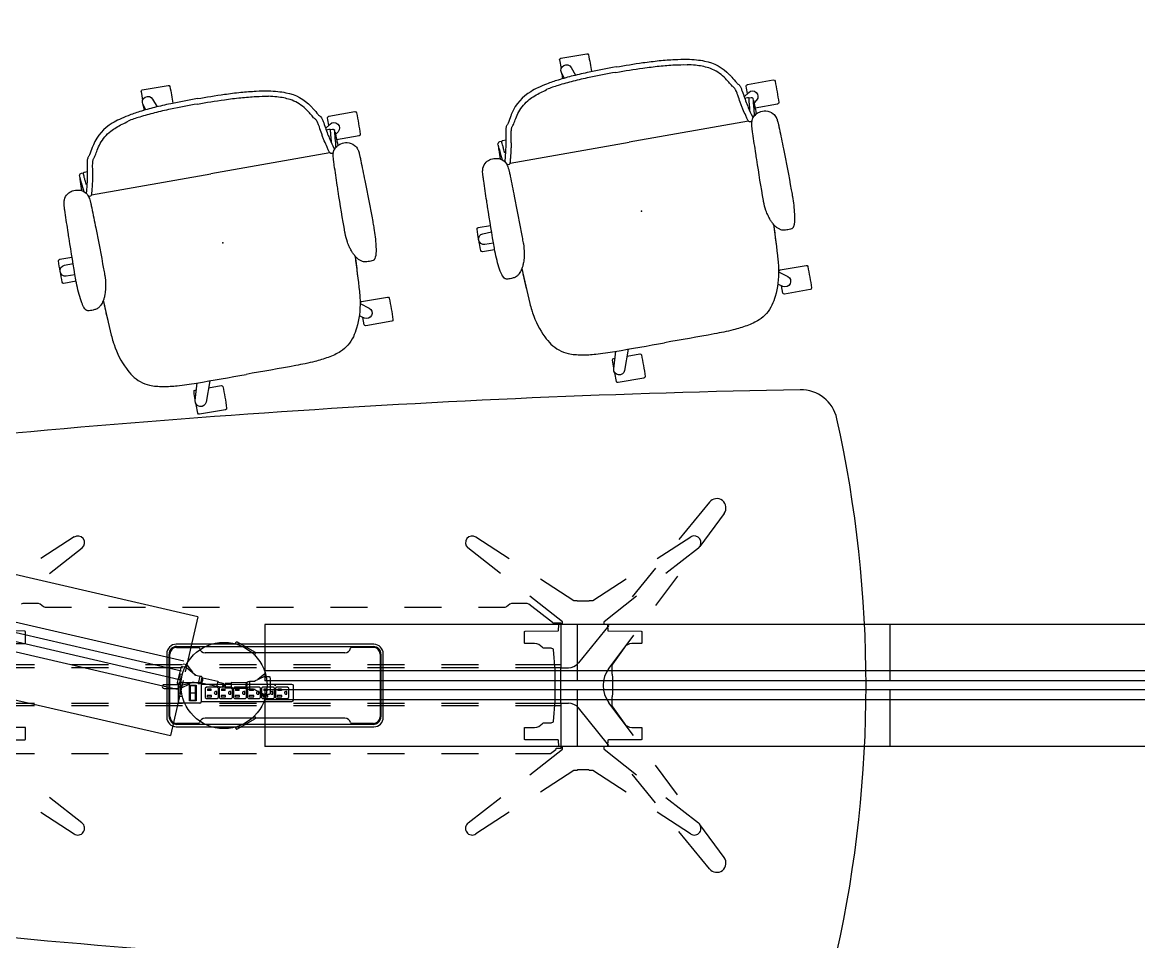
# Model space of a CAD drawing. Header units: inches. Extents: x -2 to 289, y -6 to 222.
# Drawn here: x 152.6 to 243.2, y 93.3 to 167.9 of the extents above; entities that cross this region are included whole.
import ezdxf

# ---------------------------------------------------------------- set-up
doc = ezdxf.new("R2010")
doc.units = ezdxf.units.IN
doc.header["$MEASUREMENT"] = 0
for name, color, linetype in [('ELEC', 1, 'Continuous'), ('SEAT', 5, 'Continuous'), ('TABLE', 6, 'Continuous'), ('TABLE-ELEC', 1, 'Continuous')]:
    doc.layers.add(name, color=color, linetype=linetype)

# ---------------------------------------------------------------- blocks, each defined once
blk = doc.blocks.new('UDP2CYS_424896LN_1P')
at = {"layer": 'TABLE'}
for p, q in [((35.234, 14.884), (32.763, 11.846)), ((36.431, 13.952), (34.446, 11.288)), ((-16.301, 12.05), (-19.006, 10.293)), ((16.301, 12.05), (19.006, 10.293)), ((31.009, 10.301), (33.727, 12.066)), ((-18.296, 9.095), (-15.644, 11.167)), ((18.296, 9.095), (15.644, 11.167)), ((34.34, 11.153), (31.696, 9.088)), ((30.87, 9.519), (28.977, 7.191)), ((21.522, 8.659), (24.227, 6.902)), ((25.774, 6.902), (28.492, 8.667)), ((32.653, 8.883), (30.86, 6.478)), ((23.312, 5.175), (20.66, 7.248)), ((-20.449, 6.647), (-20.595, 6.597)), ((-19.194, 6.647), (-20.449, 6.647)), ((-19.049, 6.597), (-19.194, 6.647)), ((-18.774, 6.382), (-19.049, 6.597)), ((-18.629, 6.332), (-18.774, 6.382)), ((18.774, 6.382), (18.628, 6.332)), ((19.049, 6.597), (18.774, 6.382)), ((19.194, 6.647), (19.049, 6.597)), ((20.449, 6.647), (19.194, 6.647)), ((20.594, 6.597), (20.449, 6.647)), ((22.513, 5.098), (20.594, 6.597)), ((24.227, 6.902), (24.269, 6.89)), ((24.269, 6.89), (24.449, 6.89)), ((24.449, 6.89), (24.502, 6.886)), ((24.502, 6.886), (24.52, 6.859)), ((24.52, 6.859), (24.526, 6.858)), ((24.526, 6.858), (24.549, 6.857)), ((24.549, 6.857), (25.452, 6.857)), ((25.452, 6.857), (25.481, 6.859)), ((25.481, 6.859), (25.499, 6.886)), ((25.499, 6.886), (25.512, 6.888)), ((25.512, 6.888), (25.551, 6.889)), ((25.551, 6.889), (25.731, 6.89)), ((25.731, 6.89), (25.774, 6.902)), ((29.332, 7.241), (26.689, 5.175)), ((-16.5, 6.332), (-18.629, 6.332)), ((-10.5, 6.332), (-13.5, 6.332)), ((-4.5, 6.332), (-7.5, 6.332)), ((1.5, 6.332), (-1.5, 6.332)), ((7.5, 6.332), (4.5, 6.332)), ((13.5, 6.332), (10.5, 6.332)), ((18.628, 6.332), (16.5, 6.332)), ((22.529, 5.066), (22.513, 5.098)), ((22.529, 5.049), (22.529, 5.066)), ((23.198, 5.049), (22.529, 5.049)), ((22.996, 4.454), (23.029, 4.925)), ((23.029, 4.925), (23.057, 4.96)), ((23.057, 4.96), (23.305, 4.964)), ((23.198, 1.48), (23.198, 5.049)), ((23.305, 4.964), (23.327, 5.001)), ((23.325, 5.158), (23.312, 5.175)), ((23.327, 5.001), (23.325, 5.158)), ((27.085, 4.864), (24.614, 1.826)), ((26.676, 5.158), (26.674, 5.001)), ((26.674, 5.001), (26.696, 4.964)), ((26.689, 5.175), (26.676, 5.158)), ((26.696, 4.964), (26.95, 4.959)), ((26.95, 4.959), (26.97, 4.935)), ((26.97, 4.935), (27.007, 4.426)), ((-20.289, 4.419), (-22.962, 4.422)), ((-20.248, 4.386), (-20.289, 4.419)), ((-20.237, 4.343), (-20.248, 4.386)), ((-20.238, 3.423), (-20.237, 4.343)), ((20.237, 4.343), (20.248, 4.386)), ((20.238, 3.423), (20.237, 4.343)), ((20.248, 4.386), (20.289, 4.419)), ((20.289, 4.419), (22.962, 4.422)), ((22.962, 4.422), (22.996, 4.454)), ((27.007, 4.426), (27.038, 4.422)), ((27.038, 4.422), (29.712, 4.419)), ((29.067, 4.072), (27.082, 1.409)), ((29.712, 4.419), (29.753, 4.386)), ((29.753, 4.386), (29.764, 4.343)), ((29.764, 4.343), (29.763, 3.423)), ((-21.046, 3.399), (-20.263, 3.401)), ((-20.263, 3.401), (-20.238, 3.423)), ((20.263, 3.401), (20.238, 3.423)), ((21.046, 3.399), (20.263, 3.401)), ((21.227, 3.378), (21.046, 3.399)), ((21.389, 3.32), (21.227, 3.378)), ((21.536, 3.228), (21.389, 3.32)), ((21.664, 3.099), (21.536, 3.228)), ((21.719, 3.055), (21.664, 3.099)), ((21.788, 3.039), (21.719, 3.055)), ((22.403, 3.037), (21.788, 3.039)), ((22.589, 2.941), (22.403, 3.037)), ((22.593, 2.913), (22.589, 2.941)), ((22.715, 1.252), (22.593, 2.913)), ((28.31, 3.063), (27.374, 1.726)), ((28.44, 3.207), (28.31, 3.063)), ((28.592, 3.31), (28.44, 3.207)), ((28.762, 3.375), (28.592, 3.31)), ((28.955, 3.399), (28.762, 3.375)), ((29.738, 3.401), (28.955, 3.399)), ((29.763, 3.423), (29.738, 3.401)), ((-23.198, 1.697), (-19.5, 1.697)), ((-19.5, 1.44), (-23.15, 1.44)), ((-16.5, 1.697), (-13.5, 1.697)), ((-13.5, 1.44), (-16.5, 1.44)), ((-10.5, 1.697), (-7.5, 1.697)), ((-7.5, 1.44), (-10.5, 1.44)), ((-4.5, 1.697), (-1.5, 1.697)), ((-1.5, 1.44), (-4.5, 1.44)), ((1.5, 1.697), (4.5, 1.697)), ((4.5, 1.44), (1.5, 1.44)), ((7.5, 1.697), (10.5, 1.697)), ((10.5, 1.44), (7.5, 1.44)), ((13.5, 1.697), (16.5, 1.697)), ((16.5, 1.44), (13.5, 1.44)), ((19.5, 1.697), (23.198, 1.697)), ((23.15, 1.44), (19.5, 1.44)), ((22.716, 1.206), (22.715, 1.252)), ((22.717, -1.206), (22.716, 1.206)), ((23.15, 1.44), (23.15, -1.44)), ((23.15, 1.44), (23.802, 1.44)), ((27.374, 1.726), (27.331, 1.591)), ((27.331, 1.591), (27.332, 0.987)), ((27.332, 0.987), (27.333, 0.945)), ((27.333, 0.945), (27.334, 0.931)), ((27.334, 0.931), (27.358, 0.808)), ((27.358, 0.808), (27.363, 0.752)), ((27.363, 0.752), (27.367, 0.66)), ((27.367, 0.66), (27.37, 0.538)), ((27.37, 0.538), (27.371, 0.381)), ((27.371, 0.381), (27.371, -0.382)), ((27.358, -0.808), (27.334, -0.931)), ((27.363, -0.752), (27.358, -0.808)), ((27.367, -0.66), (27.363, -0.752)), ((27.37, -0.539), (27.367, -0.66)), ((27.371, -0.382), (27.37, -0.539)), ((-23.198, -1.63), (-19.5, -1.63)), ((-23.15, -1.44), (-19.5, -1.44)), ((-16.5, -1.44), (-13.5, -1.44)), ((-16.5, -1.63), (-13.5, -1.63)), ((-10.5, -1.44), (-7.5, -1.44)), ((-10.5, -1.63), (-7.5, -1.63)), ((-4.5, -1.44), (-1.5, -1.44)), ((-4.5, -1.63), (-1.5, -1.63)), ((1.5, -1.44), (4.5, -1.44)), ((1.5, -1.63), (4.5, -1.63)), ((7.5, -1.44), (10.5, -1.44)), ((7.5, -1.63), (10.5, -1.63)), ((13.5, -1.44), (16.5, -1.44)), ((13.5, -1.63), (16.5, -1.63)), ((19.5, -1.44), (23.15, -1.44)), ((19.5, -1.63), (23.198, -1.63)), ((22.593, -2.914), (22.715, -1.251)), ((22.715, -1.251), (22.717, -1.206)), ((23.15, -1.44), (23.802, -1.44)), ((23.198, -5.09), (23.198, -1.52)), ((29.067, -4.072), (27.082, -1.409)), ((27.332, -0.987), (27.331, -1.591)), ((27.331, -1.591), (27.374, -1.726)), ((27.333, -0.946), (27.332, -0.987)), ((27.334, -0.931), (27.333, -0.946)), ((27.374, -1.726), (28.31, -3.063)), ((27.085, -4.864), (24.614, -1.826)), ((-20.263, -3.401), (-21.046, -3.399)), ((-20.238, -3.423), (-20.263, -3.401)), ((-20.237, -4.344), (-20.238, -3.423)), ((20.237, -4.344), (20.238, -3.423)), ((20.238, -3.423), (20.263, -3.401)), ((20.263, -3.401), (21.046, -3.399)), ((21.046, -3.399), (21.227, -3.378)), ((21.227, -3.378), (21.389, -3.32)), ((21.389, -3.32), (21.536, -3.228)), ((21.536, -3.228), (21.664, -3.099)), ((21.664, -3.099), (21.719, -3.055)), ((21.719, -3.055), (21.788, -3.039)), ((21.788, -3.039), (22.384, -3.039)), ((22.384, -3.039), (22.403, -3.038)), ((22.403, -3.038), (22.589, -2.942)), ((22.589, -2.942), (22.593, -2.914)), ((28.31, -3.063), (28.44, -3.208)), ((28.44, -3.208), (28.592, -3.31)), ((28.592, -3.31), (28.762, -3.375)), ((28.762, -3.375), (28.955, -3.399)), ((28.955, -3.399), (29.738, -3.401)), ((29.738, -3.401), (29.763, -3.423)), ((29.763, -3.423), (29.764, -4.344)), ((-22.963, -4.422), (-20.289, -4.419)), ((-20.289, -4.419), (-20.248, -4.387)), ((-20.248, -4.387), (-20.237, -4.344)), ((20.248, -4.387), (20.237, -4.344)), ((20.289, -4.419), (20.248, -4.387)), ((22.963, -4.422), (20.289, -4.419)), ((22.995, -4.453), (22.963, -4.422)), ((23.029, -4.926), (22.995, -4.453)), ((27.007, -4.426), (26.971, -4.935)), ((27.038, -4.422), (27.007, -4.426)), ((29.711, -4.419), (27.038, -4.422)), ((29.753, -4.387), (29.711, -4.419)), ((29.764, -4.344), (29.753, -4.387)), ((20.669, -7.241), (23.312, -5.176)), ((22.353, -5.511), (22.774, -5.183)), ((22.774, -5.183), (22.804, -5.128)), ((22.804, -5.09), (23.198, -5.09)), ((22.804, -5.128), (22.804, -5.09)), ((23.057, -4.961), (23.029, -4.926)), ((23.305, -4.964), (23.057, -4.961)), ((23.327, -5.001), (23.305, -4.964)), ((23.312, -5.176), (23.325, -5.158)), ((23.325, -5.158), (23.327, -5.001)), ((26.696, -4.964), (26.674, -5.001)), ((26.674, -5.001), (26.676, -5.158)), ((26.676, -5.158), (26.689, -5.176)), ((26.689, -5.176), (29.332, -7.241)), ((26.95, -4.959), (26.696, -4.964)), ((26.971, -4.935), (26.95, -4.959)), ((-22.304, -5.528), (-19.5, -5.528)), ((-16.5, -5.528), (-13.5, -5.528)), ((-10.5, -5.528), (-7.5, -5.528)), ((-4.5, -5.528), (-1.5, -5.528)), ((1.5, -5.528), (4.5, -5.528)), ((7.5, -5.528), (10.5, -5.528)), ((13.5, -5.528), (16.5, -5.528)), ((19.5, -5.528), (22.305, -5.528)), ((22.305, -5.528), (22.353, -5.511)), ((24.227, -6.903), (21.522, -8.659)), ((24.27, -6.89), (24.227, -6.903)), ((24.449, -6.89), (24.27, -6.89)), ((24.502, -6.886), (24.449, -6.89)), ((24.52, -6.859), (24.502, -6.886)), ((24.526, -6.858), (24.52, -6.859)), ((24.549, -6.857), (24.526, -6.858)), ((25.452, -6.857), (24.549, -6.857)), ((25.481, -6.859), (25.452, -6.857)), ((25.499, -6.886), (25.481, -6.859)), ((25.512, -6.888), (25.499, -6.886)), ((25.552, -6.89), (25.512, -6.888)), ((25.731, -6.89), (25.552, -6.89)), ((25.774, -6.903), (25.731, -6.89)), ((28.479, -8.659), (25.774, -6.903)), ((30.87, -9.519), (28.977, -7.191)), ((32.653, -8.883), (30.86, -6.477)), ((-15.661, -11.153), (-18.305, -9.088)), ((15.661, -11.153), (18.305, -9.088)), ((31.696, -9.088), (34.34, -11.154)), ((-19.006, -10.293), (-16.3, -12.05)), ((19.006, -10.293), (16.3, -12.05)), ((33.701, -12.05), (30.995, -10.293)), ((36.431, -13.952), (34.446, -11.288)), ((35.234, -14.884), (32.763, -11.846))]:
    blk.add_line(p, q, dxfattribs=at)
for centre, radius, start, end in [((58.103, -832.186), 856.326, 91.037628, 96.856692), ((42.65, 21), 3, 12.44676, 91.03763), ((-52.493, 0), 100.433, 347.55324, 12.44676), ((35.823, 14.405), 0.759, 323.29969, 140.87859), ((-16, 11.587), 0.551, 310.28935, 123.00019), ((16, 11.587), 0.551, 56.99981, 229.71065), ((34, 11.587), 0.551, 307.99994, 119.76709), ((23.802, 2.486), 1.046, 269.98378, 320.87859), ((28.972, 0), 2.357, 143.3, 216.70152), ((23.802, -2.486), 1.046, 39.12141, 90.01622), ((-16, -11.588), 0.551, 237.00089, 51.99988), ((16, -11.588), 0.551, 128.00012, 302.99911), ((34.001, -11.588), 0.551, 236.99965, 51.99709), ((35.823, -14.405), 0.759, 219.12141, 36.70031), ((58.103, 832.186), 856.326, 263.143308, 268.962372)]:
    blk.add_arc(centre, radius, start, end, dxfattribs=at)
blk.add_point((0, 0), dxfattribs=at)
blk.add_point((0, 0), dxfattribs=at)
at = {"layer": 'TABLE-ELEC'}
blk.add_point((0, 0), dxfattribs=at)
blk = doc.blocks.new('UDP5B_0P')
at = {"layer": 'ELEC'}
for p, q in [((8.012, 3.344, 0.039), (-8.012, 3.344, 0.039)), ((-7.987, 3.162, 0.042), (7.987, 3.162, 0.042)), ((-7.98, 3.086, 0.003), (-6.19, 3.08, 0.045)), ((7.98, 3.086, 0.003), (6.19, 3.08, 0.045)), ((-8.777, 2.579, 0.039), (-8.777, -2.579, 0.025)), ((-8.592, -2.522, 0.042), (-8.595, 2.554, 0.042)), ((-8.519, -2.547, 0.045), (-8.519, 2.547, 0.003)), ((5.672, 2.648, 0.003), (-5.672, 2.648, 0.003)), ((8.519, 2.547, 0.003), (8.519, -2.547, 0.045)), ((8.595, 2.554, 0.042), (8.595, -2.547, 0.042)), ((8.78, -2.593, 0.025), (8.78, 2.579, 0.025)), ((5.669, -2.648, 0.003), (-5.669, -2.648, 0.003)), ((-8.012, -3.344, 0.025), (8.026, -3.347, 0.025)), ((-6.192, -3.081, 0.005), (-7.979, -3.086, 0.045)), ((7.955, -3.159, 0.042), (-7.955, -3.159, 0.042)), ((7.979, -3.086, 0.045), (6.192, -3.081, 0.005))]:
    blk.add_line(p, q, dxfattribs=at)
for centre, radius, start, end in [((-8.012, 2.579, 0.039), 0.766, 90, 180.00003), ((-7.987, 2.554, 0.042), 0.608, 90, 180.0847), ((-7.98, 2.547, 0.003), 0.539, 89.61122, 180.00024), ((-6.19, 3.003, 0.045), 0.0765, 10.04198, 90), ((-5.672, 3.097, 0.003), 0.449, 190.23589, 270), ((5.672, 3.097, 0.003), 0.449, 270, 349.76411), ((6.19, 3.003, 0.045), 0.0765, 90, 169.95802), ((7.98, 2.547, 0.003), 0.539, 359.99976, 90), ((7.987, 2.554, 0.042), 0.608, 0, 90), ((8.006, 2.571, 0.011), 0.773, 0.56379, 89.61069), ((-8.012, -2.579, 0.025), 0.766, 180, 270), ((-7.955, -2.522, 0.042), 0.637, 180, 270), ((-7.979, -2.547, 0.045), 0.539, 180, 270), ((-5.669, -3.1, 0.003), 0.453, 90, 169.34457), ((5.669, -3.1, 0.003), 0.453, 10.65543, 90), ((7.951, -2.514, 0.042), 0.645, 270.28711, 357.10107), ((7.979, -2.547, 0.045), 0.539, 270, 0), ((8.026, -2.593, 0.025), 0.754, 269.9835, 0), ((-6.192, -3.002, 0.005), 0.0787, 270, 349.3535), ((6.192, -3.002, 0.005), 0.0787, 190.6465, 270)]:
    blk.add_arc(centre, radius, start, end, dxfattribs=at)
blk.add_point((0, 0), dxfattribs=at)
blk = doc.blocks.new('GY1500_610_0P')
at = {"layer": 'ELEC'}
for p, q in [((-0.001, 0.692, 0), (-1.164, 0.692, 0)), ((-1.164, 0.379, 0), (-0.001, 0.379, 0)), ((-0.001, 0.692, 0), (0.001, 0.748, 0)), ((0.001, -0.692, 0), (-0.001, 0.692, 0)), ((0.126, 0.873, 0), (1.724, 0.873, 0)), ((0.885, 0.664, 0), (1.444, 0.665, 0)), ((0.885, -0.61, 0), (0.885, 0.664, 0)), ((0.969, -0.599, 0), (0.97, 0.626, 0)), ((0.97, 0.626, 0), (1.36, 0.626, 0)), ((0.97, 0.026, 0), (1.36, 0.026, 0)), ((1.36, 0.626, 0), (1.36, -0.599, 0)), ((1.444, 0.665, 0), (1.444, -0.61, 0)), ((1.849, 0.748, 0), (1.849, -0.692, 0)), ((9.206, 0.719, -0.005), (1.849, 0.718, 0)), ((2.265, 0.495, -0.005), (2.173, 0.407, -0.005)), ((2.173, 0.407, -0.005), (2.173, -0.345, -0.005)), ((3.15, 0.495, -0.005), (2.265, 0.495, -0.005)), ((2.656, 0.324, -0.005), (2.354, 0.324, -0.005)), ((2.354, 0.324, -0.005), (2.354, 0.212, -0.005)), ((2.656, 0.212, -0.005), (2.354, 0.212, -0.005)), ((2.656, 0.212, -0.005), (2.656, 0.324, -0.005)), ((2.917, 0.072, -0.005), (2.909, 0.03, -0.005)), ((2.909, 0.03, -0.005), (2.919, -0.01, -0.005)), ((2.94, 0.104, -0.005), (2.917, 0.072, -0.005)), ((2.973, 0.126, -0.005), (2.94, 0.104, -0.005)), ((3.012, 0.134, -0.005), (2.973, 0.126, -0.005)), ((3.102, 0.134, -0.005), (3.012, 0.134, -0.005)), ((3.102, -0.072, -0.005), (3.102, 0.134, -0.005)), ((3.242, 0.403, -0.005), (3.15, 0.495, -0.005)), ((3.242, -0.348, -0.005), (3.242, 0.403, -0.005)), ((3.405, 0.495, -0.005), (3.313, 0.407, -0.005)), ((3.313, 0.407, -0.005), (3.313, -0.345, -0.005)), ((4.29, 0.495, -0.005), (3.405, 0.495, -0.005)), ((3.796, 0.324, -0.005), (3.494, 0.324, -0.005)), ((3.494, 0.324, -0.005), (3.494, 0.212, -0.005)), ((3.796, 0.212, -0.005), (3.494, 0.212, -0.005)), ((3.796, 0.212, -0.005), (3.796, 0.324, -0.005)), ((4.057, 0.072, -0.005), (4.049, 0.03, -0.005)), ((4.049, 0.03, -0.005), (4.059, -0.01, -0.005)), ((4.08, 0.104, -0.005), (4.057, 0.072, -0.005)), ((4.113, 0.126, -0.005), (4.08, 0.104, -0.005)), ((4.152, 0.134, -0.005), (4.113, 0.126, -0.005)), ((4.242, 0.134, -0.005), (4.152, 0.134, -0.005)), ((4.242, -0.072, -0.005), (4.242, 0.134, -0.005)), ((4.382, 0.403, -0.005), (4.29, 0.495, -0.005)), ((4.382, -0.348, -0.005), (4.382, 0.403, -0.005)), ((4.547, 0.493, -0.005), (4.455, 0.405, -0.005)), ((4.455, 0.405, -0.005), (4.455, -0.347, -0.005)), ((5.433, 0.493, -0.005), (4.547, 0.493, -0.005)), ((4.939, 0.322, -0.005), (4.636, 0.322, -0.005)), ((4.636, 0.322, -0.005), (4.636, 0.21, -0.005)), ((4.939, 0.21, -0.005), (4.636, 0.21, -0.005)), ((4.939, 0.21, -0.005), (4.939, 0.322, -0.005)), ((5.2, 0.07, -0.005), (5.192, 0.028, -0.005)), ((5.192, 0.028, -0.005), (5.201, -0.012, -0.005)), ((5.222, 0.102, -0.005), (5.2, 0.07, -0.005)), ((5.256, 0.124, -0.005), (5.222, 0.102, -0.005)), ((5.295, 0.132, -0.005), (5.256, 0.124, -0.005)), ((5.385, 0.132, -0.005), (5.295, 0.132, -0.005)), ((5.385, -0.074, -0.005), (5.385, 0.132, -0.005)), ((5.525, 0.401, -0.005), (5.433, 0.493, -0.005)), ((5.525, -0.35, -0.005), (5.525, 0.401, -0.005)), ((5.687, 0.493, -0.005), (5.595, 0.405, -0.005)), ((5.595, 0.405, -0.005), (5.595, -0.347, -0.005)), ((6.572, 0.493, -0.005), (5.687, 0.493, -0.005)), ((6.078, 0.322, -0.005), (5.776, 0.322, -0.005)), ((5.776, 0.322, -0.005), (5.776, 0.21, -0.005)), ((6.078, 0.21, -0.005), (5.776, 0.21, -0.005)), ((6.078, 0.21, -0.005), (6.078, 0.322, -0.005)), ((6.339, 0.07, -0.005), (6.331, 0.028, -0.005)), ((6.331, 0.028, -0.005), (6.341, -0.012, -0.005)), ((6.362, 0.102, -0.005), (6.339, 0.07, -0.005)), ((6.395, 0.124, -0.005), (6.362, 0.102, -0.005)), ((6.434, 0.132, -0.005), (6.395, 0.124, -0.005)), ((6.524, 0.132, -0.005), (6.434, 0.132, -0.005)), ((6.524, -0.074, -0.005), (6.524, 0.132, -0.005)), ((6.664, 0.401, -0.005), (6.572, 0.493, -0.005)), ((6.664, -0.35, -0.005), (6.664, 0.401, -0.005)), ((6.826, 0.493, -0.005), (6.734, 0.405, -0.005)), ((6.734, 0.405, -0.005), (6.734, -0.347, -0.005)), ((7.712, 0.493, -0.005), (6.826, 0.493, -0.005)), ((7.218, 0.322, -0.005), (6.916, 0.322, -0.005)), ((6.916, 0.322, -0.005), (6.916, 0.21, -0.005)), ((7.218, 0.21, -0.005), (6.916, 0.21, -0.005)), ((7.218, 0.21, -0.005), (7.218, 0.322, -0.005)), ((7.479, 0.07, -0.005), (7.471, 0.028, -0.005)), ((7.471, 0.028, -0.005), (7.481, -0.012, -0.005)), ((7.502, 0.102, -0.005), (7.479, 0.07, -0.005)), ((7.535, 0.124, -0.005), (7.502, 0.102, -0.005)), ((7.574, 0.132, -0.005), (7.535, 0.124, -0.005)), ((7.664, 0.132, -0.005), (7.574, 0.132, -0.005)), ((7.664, -0.074, -0.005), (7.664, 0.132, -0.005)), ((7.804, 0.401, -0.005), (7.712, 0.493, -0.005)), ((7.804, -0.35, -0.005), (7.804, 0.401, -0.005)), ((7.965, 0.493, -0.005), (7.873, 0.405, -0.005)), ((7.873, 0.405, -0.005), (7.873, -0.347, -0.005)), ((8.85, 0.493, -0.005), (7.965, 0.493, -0.005)), ((8.356, 0.322, -0.005), (8.054, 0.322, -0.005)), ((8.054, 0.322, -0.005), (8.054, 0.21, -0.005)), ((8.356, 0.21, -0.005), (8.054, 0.21, -0.005)), ((8.356, 0.322, -0.005), (8.356, 0.21, -0.005)), ((8.617, 0.07, -0.005), (8.609, 0.028, -0.005)), ((8.609, 0.028, -0.005), (8.619, -0.012, -0.005)), ((8.64, 0.102, -0.005), (8.617, 0.07, -0.005)), ((8.673, 0.124, -0.005), (8.64, 0.102, -0.005)), ((8.712, 0.132, -0.005), (8.673, 0.124, -0.005)), ((8.802, 0.132, -0.005), (8.712, 0.132, -0.005)), ((8.802, -0.074, -0.005), (8.802, 0.132, -0.005)), ((8.942, 0.401, -0.005), (8.85, 0.493, -0.005)), ((8.942, -0.35, -0.005), (8.942, 0.401, -0.005)), ((9.331, -0.537, -0.005), (9.331, 0.594, -0.005)), ((1.724, -0.817, 0), (0.126, -0.817, 0)), ((1.444, -0.61, 0), (0.885, -0.61, 0)), ((1.36, -0.599, 0), (0.969, -0.599, 0)), ((1.849, -0.664, 0), (9.206, -0.662, -0.005)), ((2.173, -0.345, -0.005), (2.265, -0.434, -0.005)), ((2.265, -0.434, -0.005), (3.154, -0.434, -0.005)), ((2.682, -0.179, -0.005), (2.318, -0.179, -0.005)), ((2.318, -0.179, -0.005), (2.318, -0.29, -0.005)), ((2.318, -0.29, -0.005), (2.682, -0.29, -0.005)), ((2.682, -0.29, -0.005), (2.682, -0.179, -0.005)), ((2.919, -0.01, -0.005), (2.94, -0.041, -0.005)), ((2.94, -0.041, -0.005), (2.976, -0.065, -0.005)), ((2.976, -0.065, -0.005), (3.013, -0.072, -0.005)), ((3.013, -0.072, -0.005), (3.102, -0.072, -0.005)), ((3.154, -0.434, -0.005), (3.242, -0.348, -0.005)), ((3.313, -0.345, -0.005), (3.405, -0.434, -0.005)), ((3.405, -0.434, -0.005), (4.294, -0.434, -0.005)), ((3.822, -0.179, -0.005), (3.458, -0.179, -0.005)), ((3.458, -0.179, -0.005), (3.458, -0.29, -0.005)), ((3.458, -0.29, -0.005), (3.822, -0.29, -0.005)), ((3.822, -0.29, -0.005), (3.822, -0.179, -0.005)), ((4.059, -0.01, -0.005), (4.08, -0.041, -0.005)), ((4.08, -0.041, -0.005), (4.116, -0.065, -0.005)), ((4.116, -0.065, -0.005), (4.153, -0.072, -0.005)), ((4.153, -0.072, -0.005), (4.242, -0.072, -0.005)), ((4.294, -0.434, -0.005), (4.382, -0.348, -0.005)), ((4.455, -0.347, -0.005), (4.547, -0.436, -0.005)), ((4.547, -0.436, -0.005), (5.436, -0.436, -0.005)), ((4.965, -0.181, -0.005), (4.601, -0.181, -0.005)), ((4.601, -0.181, -0.005), (4.601, -0.292, -0.005)), ((4.601, -0.292, -0.005), (4.965, -0.292, -0.005)), ((4.965, -0.292, -0.005), (4.965, -0.181, -0.005)), ((5.201, -0.012, -0.005), (5.222, -0.043, -0.005)), ((5.222, -0.043, -0.005), (5.258, -0.067, -0.005)), ((5.258, -0.067, -0.005), (5.296, -0.074, -0.005)), ((5.296, -0.074, -0.005), (5.385, -0.074, -0.005)), ((5.436, -0.436, -0.005), (5.525, -0.35, -0.005)), ((5.595, -0.347, -0.005), (5.687, -0.436, -0.005)), ((5.687, -0.436, -0.005), (6.576, -0.436, -0.005)), ((6.104, -0.181, -0.005), (5.74, -0.181, -0.005)), ((5.74, -0.181, -0.005), (5.74, -0.292, -0.005)), ((5.74, -0.292, -0.005), (6.104, -0.292, -0.005)), ((6.104, -0.292, -0.005), (6.104, -0.181, -0.005)), ((6.341, -0.012, -0.005), (6.362, -0.043, -0.005)), ((6.362, -0.043, -0.005), (6.398, -0.067, -0.005)), ((6.398, -0.067, -0.005), (6.435, -0.074, -0.005)), ((6.435, -0.074, -0.005), (6.524, -0.074, -0.005)), ((6.576, -0.436, -0.005), (6.664, -0.35, -0.005)), ((6.734, -0.347, -0.005), (6.826, -0.436, -0.005)), ((6.826, -0.436, -0.005), (7.715, -0.436, -0.005)), ((7.244, -0.181, -0.005), (6.88, -0.181, -0.005)), ((6.88, -0.181, -0.005), (6.88, -0.292, -0.005)), ((6.88, -0.292, -0.005), (7.244, -0.292, -0.005)), ((7.244, -0.292, -0.005), (7.244, -0.181, -0.005)), ((7.481, -0.012, -0.005), (7.502, -0.043, -0.005)), ((7.502, -0.043, -0.005), (7.537, -0.067, -0.005)), ((7.537, -0.067, -0.005), (7.575, -0.074, -0.005)), ((7.575, -0.074, -0.005), (7.664, -0.074, -0.005)), ((7.715, -0.436, -0.005), (7.804, -0.35, -0.005)), ((7.873, -0.347, -0.005), (7.965, -0.436, -0.005)), ((7.965, -0.436, -0.005), (8.853, -0.436, -0.005)), ((8.382, -0.181, -0.005), (8.018, -0.181, -0.005)), ((8.018, -0.181, -0.005), (8.018, -0.292, -0.005)), ((8.018, -0.292, -0.005), (8.382, -0.292, -0.005)), ((8.382, -0.292, -0.005), (8.382, -0.181, -0.005)), ((8.619, -0.012, -0.005), (8.64, -0.043, -0.005)), ((8.64, -0.043, -0.005), (8.676, -0.067, -0.005)), ((8.676, -0.067, -0.005), (8.713, -0.074, -0.005)), ((8.713, -0.074, -0.005), (8.802, -0.074, -0.005)), ((8.853, -0.436, -0.005), (8.942, -0.35, -0.005))]:
    blk.add_line(p, q, dxfattribs=at)
for centre, radius, start, end in [((-1.164, 0.535, 0), 0.156, 89.97805, 270.02195), ((0.129, 0.745, 0), 0.128, 91.48526, 178.51474), ((1.721, 0.745, 0), 0.128, 1.48526, 88.51474), ((9.206, 0.594, -0.005), 0.125, 0, 90), ((0.129, -0.688, 0), 0.128, 181.48526, 268.51474), ((1.721, -0.688, 0), 0.128, 271.48526, 358.51474), ((9.206, -0.537, -0.005), 0.125, 270, 0)]:
    blk.add_arc(centre, radius, start, end, dxfattribs=at)
blk.add_point((0, 0), dxfattribs=at)
blk = doc.blocks.new('*U14')
at = {"layer": 'ELEC'}
for p, q in [((-0.911, 0.103), (-0.904, -0.072)), ((0.911, 0.103), (0.904, -0.072)), ((-0.904, -0.072), (-0.901, -0.085)), ((-0.901, -0.085), (-0.891, -0.097)), ((-0.891, -0.097), (-0.873, -0.102)), ((-0.873, -0.102), (-0.805, -0.103)), ((-0.805, -0.103), (0.805, -0.103)), ((0.873, -0.102), (0.805, -0.103)), ((0.891, -0.097), (0.873, -0.102)), ((0.901, -0.085), (0.891, -0.097)), ((0.904, -0.072), (0.901, -0.085))]:
    blk.add_line(p, q, dxfattribs=at)
blk = doc.blocks.new('*U15')
at = {"layer": 'ELEC', "color": 0, "linetype": 'ByBlock', "lineweight": -2, "transparency": 16777216}
for p, rotation in [((-3.016, 1.741), 239.9999999999999), ((3.016, 1.741), 120)]:
    blk.add_blockref('*U14', p, dxfattribs=dict(at, rotation=rotation))
blk.add_blockref('*U14', (0, -3.482), dxfattribs=at)
blk = doc.blocks.new('GY1480_A_0P')
at = {"layer": 'ELEC'}
blk.add_circle((0, 0), 3.5, dxfattribs=at)
blk.add_point((0, 0), dxfattribs=at)
at = {"layer": 'ELEC', "rotation": 90}
blk.add_blockref('*U15', (0, 0), dxfattribs=at)
blk = doc.blocks.new('1cosm_stool_lowback_fxdarms_0p')
at = {"layer": 'SEAT'}
for p, q in [((-4.648, 12.174), (-4.645, 12.175)), ((-3.004, 12.218), (-3.004, 12.218)), ((0.867, 12.27), (0.946, 12.27)), ((-7.593, 9.837), (-7.593, 10.067)), ((-7.593, 10.067), (-7.593, 10.067)), ((-7.542, 10.189), (-7.542, 10.189)), ((-7.54, 10.19), (-7.541, 10.359)), ((-7.304, 10.506), (-7.417, 10.511)), ((-4.645, 9.992), (-4.648, 9.992)), ((8.525, 10.131), (7.916, 10.131)), ((-5.691, 9.814), (-5.691, 0.001)), ((-2.996, 9.948), (-2.996, 9.948)), ((0.946, 9.896), (0.867, 9.896)), ((0.946, 9.896), (0.946, 9.896)), ((-11.51, 5.796), (-11.51, 5.796)), ((-5.691, -9.813), (-5.691, 0.001)), ((-13.247, -4.404), (-12.533, -4.404)), ((13.247, -4.403), (12.535, -4.403)), ((-11.51, -5.795), (-11.51, -5.795)), ((-7.593, -9.836), (-7.593, -10.066)), ((-2.996, -9.947), (-2.996, -9.947)), ((0.867, -9.895), (0.946, -9.895)), ((0.946, -9.895), (0.946, -9.895)), ((-7.593, -10.066), (-7.593, -10.066)), ((-7.542, -10.188), (-7.542, -10.188)), ((-7.54, -10.189), (-7.541, -10.358)), ((-7.304, -10.505), (-7.417, -10.51)), ((-4.648, -9.991), (-4.645, -9.991)), ((-4.645, -12.174), (-4.648, -12.173)), ((-3.004, -12.217), (-3.004, -12.217)), ((0.946, -12.269), (0.867, -12.269))]:
    blk.add_line(p, q, dxfattribs=at)
for points in [[(-7.907, 10.118, -0.005317), (-8.524, 10.13, -0.404093), (-8.641, 10.25), (-8.642, 12.383, -0.406566), (-8.526, 12.503)], [(-8.526, 12.503, -0.015215), (-6.759, 12.504, -0.404095), (-6.642, 12.385), (-6.641, 10.539)], [(-5.52, 10.06, -0.038333), (-5.685, 10.11, -0.152885), (-6.116, 10.461, -0.094387), (-6.268, 10.822, -0.106386), (-6.268, 11.343, -0.162304), (-5.943, 11.899, -0.105762), (-5.604, 12.085, -0.017853), (-5.521, 12.107)], [(-5.521, 12.107, -0.022949), (-5.361, 12.136, -0.015279), (-5.197, 12.152, -0.006122), (-5.088, 12.159, -0.002587), (-4.978, 12.163, -0.001579), (-4.648, 12.174)], [(-4.645, 12.175, -0.001688), (-3.004, 12.218)], [(-3.004, 12.218, -0.004543), (0.383, 12.269, -0.000848), (0.867, 12.27)], [(0.946, 12.27, -0.03014), (2.387, 12.18, -0.016683), (2.845, 12.107, -0.01807), (3.072, 12.054, -0.021348), (3.171, 12.023, -0.009947), (3.198, 12.011)], [(0.946, 12.27, -0.004462), (0.946, 12.27, 0.002349), (0.946, 12.27, -0.001223), (0.946, 12.27)], [(3.198, 12.011, -0.039399), (3.373, 11.918, -0.005316), (3.399, 11.902)], [(3.399, 11.902, -0.026397), (3.43, 11.879, -0.049647), (3.468, 11.84, -0.112093), (3.51, 11.757, -0.010874)], [(6.779, 10.129, -0.000182), (6.758, 10.13, -0.404093), (6.641, 10.25), (6.64, 12.383, -0.406566), (6.757, 12.503)], [(6.757, 12.503, -0.015215), (8.523, 12.504, -0.404095), (8.64, 12.385), (8.641, 10.251, -0.406567), (8.525, 10.131, -0.005319)], [(-7.698, 9.811), (-7.99, 10.24, -0.970099), (-7.27, 10.763), (-7.088, 10.528)], [(3.499, 11.047, -0.073677), (3.44, 10.882, -0.032574), (3.382, 10.788, -0.046527), (3.227, 10.61, -0.03414), (3.058, 10.469, -0.037046), (2.804, 10.311, -0.026571), (2.546, 10.192, -0.00977), (2.432, 10.149)], [(3.511, 11.749, -0.06222), (3.537, 11.343, -0.02574), (3.514, 11.129, -0.00791), (3.499, 11.047)], [(6.759, 10.103), (7.27, 10.763, -0.970099), (7.99, 10.24), (7.731, 9.86)], [(-8.546, 9.662, -0.031537), (-8.307, 9.717, 0.00211), (-7.229, 9.899, 0.011786), (-6.786, 9.997, 0.00006), (-6.007, 10.191, 0.039766), (-5.894, 10.226, 0.039766)], [(-5.62, 9.968, -0.06638), (-5.631, 9.889, -0.190513), (-5.681, 9.82, -0.040354), (-5.713, 9.804, -0.026994), (-5.773, 9.782, -0.015756), (-5.895, 9.748, 0.001155), (-6.178, 9.678, -0.005705), (-6.74, 9.538, -0.012072), (-7.03, 9.479, -0.00633), (-7.33, 9.428, 0.0038), (-7.911, 9.336, 0.010279), (-8.17, 9.287, 0.013115), (-8.321, 9.25, 0.008004), (-8.39, 9.23)], [(-7.593, 10.067, -0.19788), (-7.542, 10.189)], [(-7.541, 10.359, -0.431481), (-7.417, 10.511)], [(-7.542, 10.189, -0.020862), (-7.541, 10.19, -0.013804), (-7.54, 10.191)], [(-6.558, 10.094, 0.004884), (-6.93, 10.129, 0.001223), (-7.195, 10.152, -0.018983), (-7.54, 10.191)], [(-6.051, 10.374, 0.02034), (-6.79, 10.453, -0.007503), (-7.234, 10.494, -0.104188), (-7.304, 10.506, -0.606939), (-7.262, 10.517, -0.014808), (-6.915, 10.533, -0.002523), (-6.168, 10.547)], [(-5.634, 10.091, -0.009038), (-5.63, 10.072, -0.045592), (-5.62, 9.968)], [(-4.648, 9.992, 0.00168), (-4.868, 9.997, -0.002464), (-4.979, 10.001, -0.004688), (-5.089, 10.005, -0.019195), (-5.334, 10.027, -0.022699), (-5.52, 10.06)], [(-2.996, 9.948, -0.001618), (-4.645, 9.992)], [(2.432, 10.149, -0.020095), (2.119, 10.053, -0.022293), (1.69, 9.959)], [(2.913, 10.372, -0.003883), (5.801, 10.221, -0.014836), (6.363, 10.166)], [(2.914, 10.372, -0.002186), (4.534, 10.293)], [(6.363, 10.166, 0.000831), (6.371, 10.165)], [(6.371, 10.165, -0.007276), (6.591, 10.133)], [(6.591, 10.133, -0.073515), (8.682, 9.484, -0.041882), (9.332, 9.099, -0.142587), (10.329, 7.864, -0.034329), (10.506, 7.352, -0.022856), (10.629, 6.807, -0.026816), (10.77, 5.662, -0.010359), (10.809, 4.881, -0.005352), (10.825, 4.09, -0.002666), (10.829, 0.001)], [(-11.892, 0.001, -0.008813), (-11.857, 2.214, -0.009029), (-11.788, 3.546, -0.013303), (-11.665, 4.799, -0.016666), (-11.508, 5.782, -0.019917), (-11.331, 6.529, -0.025902), (-11.119, 7.156, -0.158282), (-9.677, 8.964, -0.011485), (-9.459, 9.103, -0.010631), (-8.919, 9.416, 0.041547), (-8.829, 9.477, 0.039216), (-8.754, 9.555, -0.06721), (-8.686, 9.604, -0.051353), (-8.544, 9.663)], [(-8.39, 9.23, 0.035319), (-8.487, 9.193, 0.059497), (-8.586, 9.131, 0.009264), (-8.673, 9.056, -0.033873), (-8.799, 8.965, -0.012147), (-9.177, 8.738, 0.033914), (-9.676, 8.394, 0.101842), (-10.505, 7.393, 0.030712), (-10.734, 6.898, 0.022625), (-10.911, 6.375, 0.020843), (-11.076, 5.705)], [(0.867, 9.896, -0.005043), (-2.513, 9.937, -0.000521), (-2.996, 9.948)], [(1.69, 9.959, -0.042831), (0.946, 9.896)], [(-11.51, 5.796, 0.000334), (-11.51, 5.796)], [(-11.459, -0.077, -0.008813), (-11.425, 2.136, -0.009029), (-11.355, 3.469, -0.013303), (-11.233, 4.721, -0.016666), (-11.076, 5.705)], [(-11.892, 0.001, 0.008813), (-11.857, -2.213, 0.009029), (-11.788, -3.545, 0.013303), (-11.665, -4.798, 0.016666), (-11.508, -5.781, 0.019917), (-11.331, -6.528, 0.025902), (-11.119, -7.155, 0.158282), (-9.677, -8.963, 0.011485), (-9.459, -9.102, 0.010631), (-8.919, -9.415, -0.041547), (-8.829, -9.476, -0.039216), (-8.754, -9.554, 0.06721), (-8.686, -9.603, 0.051353), (-8.544, -9.662)], [(6.591, -10.132, 0.073515), (8.682, -9.483, 0.041882), (9.332, -9.098, 0.142587), (10.329, -7.863, 0.034329), (10.506, -7.351, 0.022856), (10.629, -6.806, 0.026816), (10.77, -5.661, 0.010359), (10.809, -4.88, 0.005352), (10.825, -4.089, 0.002666), (10.829, 0.001)], [(-11.459, -0.077, 0.008813), (-11.425, -2.29, 0.009029), (-11.355, -3.623, 0.013303), (-11.233, -4.875, 0.016666), (-11.076, -5.858)], [(-13.247, -4.404, -0.404093), (-13.364, -4.285), (-13.365, -2.151, -0.406566), (-13.248, -2.031)], [(-13.248, -2.031, -0.011929), (-11.863, -2.021, -0.011929)], [(11.363, -3.186), (11.362, -2.151, -0.406566), (11.479, -2.031)], [(11.479, -2.031, -0.015215), (13.246, -2.03, -0.404095), (13.362, -2.15), (13.364, -4.283, -0.406567), (13.247, -4.403, -0.006381)], [(-11.723, -4.293), (-12.208, -4.434, -0.970099), (-12.483, -3.588), (-11.801, -3.344)], [(10.831, -2.995), (12.483, -3.588, -0.970099), (12.208, -4.434), (10.828, -4.032)], [(-11.711, -4.409, -0.003747), (-12.146, -4.416, -0.003747)], [(12.147, -4.417, -0.005735), (11.481, -4.404, -0.404093), (11.364, -4.285), (11.364, -4.188)], [(-11.51, -5.795, -0.000334), (-11.51, -5.795)], [(-8.39, -9.229, -0.035319), (-8.487, -9.192, -0.059497), (-8.586, -9.13, -0.009264), (-8.673, -9.055, 0.033873), (-8.799, -8.964, 0.012147), (-9.177, -8.737, -0.033914), (-9.676, -8.393, -0.101842), (-10.505, -7.392, -0.030712), (-10.734, -6.897, -0.022625), (-10.911, -6.374, 0.065326), (-11.076, -5.858)], [(-8.546, -9.661, 0.031537), (-8.307, -9.715, -0.00211), (-7.229, -9.898, -0.011786), (-6.786, -9.996, -0.00006), (-6.007, -10.19, -0.039701), (-5.894, -10.225, -0.039701)], [(-5.65, -10.095, 0.178193), (-5.631, -9.888, 0.190513), (-5.681, -9.819, 0.040354), (-5.713, -9.803, 0.026994), (-5.773, -9.781, 0.015756), (-5.895, -9.747, -0.001155), (-6.178, -9.677, 0.005705), (-6.74, -9.537, 0.012072), (-7.03, -9.478, 0.00633), (-7.33, -9.427, -0.0038), (-7.911, -9.335, -0.010279), (-8.17, -9.286, -0.013115), (-8.321, -9.249, -0.008004), (-8.39, -9.229)], [(-4.645, -9.991, -0.001692), (-2.996, -9.947)], [(-2.996, -9.947, -0.004536), (0.384, -9.897, -0.000847), (0.867, -9.895)], [(0.946, -9.895, -0.042602), (1.69, -9.958)], [(1.69, -9.958, -0.027243), (2.212, -10.077, -0.01438), (2.432, -10.148)], [(-7.593, -10.066, 0.19788), (-7.542, -10.188)], [(-7.542, -10.188, 0.020862), (-7.54, -10.19)], [(-7.541, -10.358, 0.431481), (-7.417, -10.51)], [(-6.558, -10.093, -0.004884), (-6.93, -10.128, -0.001223), (-7.195, -10.151, 0.018983), (-7.54, -10.19)], [(-6.05, -10.372, -0.020368), (-6.79, -10.452, 0.007503), (-7.234, -10.493, 0.104188), (-7.304, -10.505, 0.606939), (-7.262, -10.516, 0.014808), (-6.915, -10.532, 0.002522), (-6.168, -10.546, 0.002522)], [(-5.521, -12.106, -0.039008), (-5.685, -12.056, -0.150788), (-6.116, -11.703, -0.104188), (-6.277, -11.3, -0.10655), (-6.258, -10.778, -0.141336), (-5.976, -10.294, -0.118078), (-5.603, -10.08, -0.017519), (-5.52, -10.059)], [(-5.52, -10.059, -0.025529), (-5.333, -10.027, -0.01206), (-5.197, -10.014, -0.005982), (-5.088, -10.007, -0.002784), (-4.978, -10.002, -0.001981), (-4.648, -9.991)], [(2.432, -10.148, -0.024871), (2.706, -10.26, -0.029002), (2.938, -10.387, -0.058359), (3.255, -10.638, -0.022502), (3.336, -10.726, -0.064627), (3.455, -10.913, -0.05746), (3.499, -11.046)], [(2.913, -10.371, 0.003883), (5.801, -10.22, 0.014836), (6.363, -10.165)], [(2.914, -10.371, 0.002186), (4.534, -10.292)], [(6.363, -10.165, -0.000831), (6.371, -10.164)], [(6.371, -10.164, 0.007276), (6.591, -10.132)], [(3.511, -11.748, -0.101327), (3.479, -11.824, -0.055676), (3.445, -11.864, -0.041238), (3.403, -11.898, -0.00269), (3.399, -11.901)], [(3.499, -11.046, -0.030988), (3.536, -11.32, -0.065151), (3.511, -11.748)], [(-4.648, -12.173, 0.0022), (-4.758, -12.171, -0.001306), (-4.923, -12.167, -0.003554), (-5.034, -12.163, -0.005895), (-5.144, -12.157, -0.019083), (-5.361, -12.136, -0.02033), (-5.521, -12.106)], [(-3.004, -12.217, -0.001618), (-4.645, -12.174)], [(0.867, -12.269, -0.005049), (-2.52, -12.228, -0.000523), (-3.004, -12.217)], [(0.999, -12.269), (1, -13.266, -0.406567), (0.883, -13.386, -0.015215), (-0.883, -13.387, -0.404093), (-1, -13.267), (-1.001, -12.255)], [(0.467, -12.268), (0.445, -12.981, -0.970099), (-0.445, -12.981), (-0.467, -12.261)], [(3.198, -12.01, -0.020194), (3.14, -12.033, -0.019601), (3.033, -12.064, -0.016602), (2.789, -12.117, -0.012453), (2.461, -12.169, -0.031855), (0.946, -12.269)], [(0.946, -12.269, 0.001439), (0.946, -12.269, 0.004992), (0.946, -12.269, -0.002488), (0.946, -12.269)], [(3.399, -11.901, -0.035288), (3.234, -11.994, -0.00875), (3.198, -12.01)]]:
    blk.add_lwpolyline(points, format="xyb", dxfattribs=at)
blk.add_point((0, 0), dxfattribs=at)
blk = doc.blocks.new('GY1470_A1120_0P')
at = {"layer": 'ELEC'}
for p, q in [((3.32, 0.355, 0), (3.32, 4.945, 0)), ((34.65, 4.945, 0), (3.32, 4.945, 0)), ((3.314, 0.954), (2.744, 0.484)), ((3.314, 0.954), (3.63, 0.954)), ((3.63, 1.17, 0), (116.37, 1.17, 0)), ((0.107, -0.157), (0.107, 0.202)), ((0.107, 0.202), (0.582, 0.202)), ((0.578, -0.229), (0.578, 0.226)), ((0.578, 0.226), (1.808, 0.226)), ((1.808, 0.226), (1.87, 0.171)), ((1.87, 0.171), (1.87, -0.167)), ((2.07, -0.311), (2.07, 0.311)), ((2.07, 0.311), (2.538, 0.311)), ((2.41, 0.312), (3.284, 0.73)), ((3.611, 0.729), (3.281, 0.729)), ((3.661, 0.719), (3.611, 0.729)), ((3.63, 0.355, 0), (116.37, 0.354, 0)), ((3.701, 0.699), (3.661, 0.719)), ((3.731, 0.669), (3.701, 0.699)), ((3.744, 0.612), (3.731, 0.669)), ((3.744, -0.606), (3.744, 0.612)), ((0.582, -0.157), (0.107, -0.157)), ((1.815, -0.225), (0.578, -0.229)), ((1.87, -0.167), (1.815, -0.225)), ((2.54, -0.311), (2.07, -0.311)), ((3.281, -0.729), (2.414, -0.312)), ((3.314, -0.945), (2.744, -0.476)), ((3.284, -0.73), (3.618, -0.73)), ((3.32, -4.945, 0), (3.32, -0.366, 0)), ((3.618, -0.73), (3.674, -0.716)), ((3.63, -0.366, 0), (116.37, -0.366, 0)), ((3.674, -0.716), (3.708, -0.693)), ((3.708, -0.693), (3.731, -0.65)), ((3.731, -0.65), (3.744, -0.606)), ((3.314, -0.945), (3.63, -0.945)), ((3.63, -1.194, 0), (116.37, -1.194, 0)), ((3.32, -4.945, 0), (34.65, -4.945, 0))]:
    blk.add_line(p, q, dxfattribs=at)
blk.add_arc((2.07, 0), 0.311, 90, 270, dxfattribs=at)
blk.add_point((0, 0), dxfattribs=at)
blk = doc.blocks.new('GY1470_A1108_0P')
at = {"layer": 'ELEC'}
for p, q in [((28.65, 4.945), (54, 4.945)), ((54, 0.355), (54, 4.945)), ((54, 4.945), (79.35, 4.945)), ((79.35, 0.355), (79.35, 4.945)), ((79.35, 0.355), (79.35, 4.945)), ((79.35, 4.945), (104.7, 4.945)), ((104.7, 0.355), (104.7, 4.945)), ((3.31, 1.17, 0), (104.7, 1.17, 0)), ((104.686, 0.954), (105.256, 0.484)), ((3.3, 0.355), (104.7, 0.355)), ((104.256, 0.612), (104.269, 0.669)), ((104.256, -0.606), (104.256, 0.612)), ((104.269, 0.669), (104.299, 0.699)), ((104.299, 0.699), (104.339, 0.719)), ((104.339, 0.719), (104.389, 0.729)), ((104.389, 0.729), (104.719, 0.729)), ((105.59, 0.312), (104.716, 0.73)), ((105.93, 0.311), (105.462, 0.311)), ((105.93, -0.311), (105.93, 0.311)), ((106.192, 0.226), (106.13, 0.171)), ((106.13, 0.171), (106.13, -0.167)), ((107.422, 0.226), (106.192, 0.226)), ((107.893, 0.202), (107.418, 0.202)), ((107.422, -0.229), (107.422, 0.226)), ((107.893, -0.157), (107.893, 0.202)), ((3.3, -0.366), (104.7, -0.366)), ((54, -4.945), (54, -0.366)), ((79.35, -4.945), (79.35, -0.366)), ((79.35, -4.945), (79.35, -0.366)), ((104.269, -0.65), (104.256, -0.606)), ((104.292, -0.693), (104.269, -0.65)), ((104.326, -0.716), (104.292, -0.693)), ((104.382, -0.73), (104.326, -0.716)), ((104.716, -0.73), (104.382, -0.73)), ((104.686, -0.945), (105.256, -0.476)), ((104.7, -4.945), (104.7, -0.366)), ((104.719, -0.729), (105.586, -0.312)), ((105.46, -0.311), (105.93, -0.311)), ((106.13, -0.167), (106.185, -0.225)), ((106.185, -0.225), (107.422, -0.229)), ((107.418, -0.157), (107.893, -0.157)), ((3.31, -1.194, 0), (104.7, -1.194, 0)), ((28.65, -4.945), (54, -4.945)), ((54, -4.945), (79.35, -4.945)), ((79.35, -4.945), (104.7, -4.945))]:
    blk.add_line(p, q, dxfattribs=at)
blk.add_arc((105.93, 0), 0.311, 270, 90, dxfattribs=at)
blk.add_point((108, 0), dxfattribs=at)

msp = doc.modelspace()

# ---------------------------------------------------------------- block references
for name, p, rotation in [('1cosm_stool_lowback_fxdarms_0p', (202.822, 152.551), 280), ('1cosm_stool_lowback_fxdarms_0p', (168.872, 149.982), 280), ('GY1470_A1120_0P', (168.959, 114.071), 167), ('GY1480_A_0P', (168.959, 114.071), 59.99999999999999), ('GY1470_A1108_0P', (276.959, 114.071), 180)]:
    msp.add_blockref(name, p, dxfattribs=dict(rotation=rotation))
for name, p in [('UDP2CYS_424896LN_1P', (173.098, 114.071)), ('UDP5B_0P', (173.098, 114.071)), ('GY1500_610_0P', (165.263, 113.441))]:
    msp.add_blockref(name, p)

doc.saveas('drawing.dxf')
